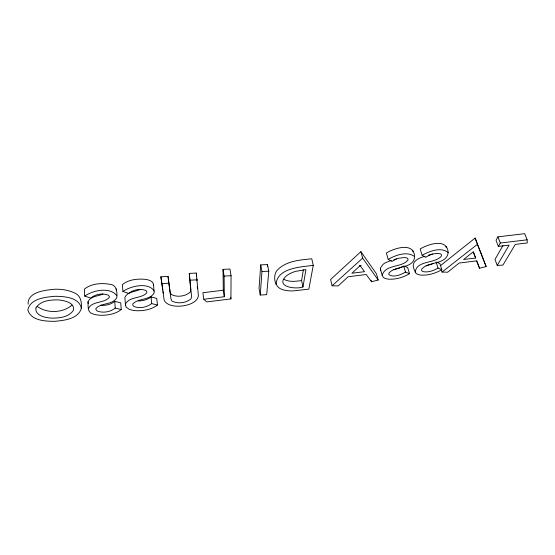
<?xml version="1.0" encoding="UTF-8"?>
<svg xmlns="http://www.w3.org/2000/svg" width="555" height="555" viewBox="0 0 555 555"><rect width="100%" height="100%" fill="white"/><g stroke="black" fill="none" stroke-linecap="round" stroke-linejoin="round"><path stroke-width="0.83" d="M203.81 299.277L206.793 301.927L230.929 298.909L231.06 275.738L229.95 269.036L223.027 269.383L223.283 290.216L224.31 296.724L203.81 299.277L202.88 292.728L223.283 290.216M153.471 285.513C153.957 281.156 148.608 279.734 145.237 279.318C137.397 278.679 128.684 279.442 122.364 284.618L122.932 291.493L128.718 293.435C133.36 289.578 140.457 288.218 146.034 290.605L146.888 291.923L146.707 292.998C141.012 298.895 129.537 296.342 125.444 304.05L126.117 307.123L129.1 309.225A17.163 8.2 -5.7 0 0 136.884 310.758C144.064 310.869 151.633 309.489 157.447 305.049L156.739 298.41L151.016 296.918C147.401 299.839 142.815 300.976 138.237 300.935M153.527 284.306L154.158 292.887C149.926 300.532 138.556 297.945 132.853 303.856L132.714 304.931L133.741 306.395C139.576 308.906 146.728 307.324 151.702 303.585L157.447 305.049M260.718 264.895L259.046 288.628L260.24 295.038L266.698 294.656L268.786 271.187L267.496 264.562L260.718 264.895L261.981 271.534L260.24 295.038M267.35 266.254L267.496 264.562M404.449 266.213L407.641 267.496L409.507 273.664C403.443 277.396 396.277 279.477 389.138 279.2A16.178 7.472 -16 0 1 383.484 277.521L382.166 275.335L380.418 269.099L380.626 267.69L383.096 264.298L385.267 262.813L391.31 260.455M382.166 275.335C385.288 264.097 401.397 268.037 407.946 260.142L407.967 258.79L406.801 257.915L404.713 257.527L399.087 258.158L393.738 259.691M302.981 286.928L305.937 269.605L295.461 271.402A18.155 8.797 -12.3 0 0 286.512 275.745C274.26 286.789 295.753 289.703 302.981 286.928L301.587 280.566L303.37 269.737M313.263 265.325L308.851 289.162L293.345 290.896A23.525 11.419 -12.2 0 1 281.649 289.28C274.545 286.873 272.713 276.293 276.827 270.646C285.582 260.94 299.631 260.024 311.757 258.776L313.263 265.325C301.247 267.017 277.084 267.732 276.119 284.278M81.349 308.372C78.095 319.049 64.165 320.443 54.681 321.331C45.288 321.262 30.997 320.811 27.819 309.94C30.247 298.333 45.67 297.119 55.389 296.266C64.491 296.46 79.261 297.279 81.349 308.372C81.939 302.218 80.621 295.073 74.058 292.735C68.161 290.015 61.619 289.1 55.167 289.224C46.072 290.022 27.361 291.639 28.111 304.216M100.524 305.25C105.526 305.77 110.799 304.626 114.739 301.372L120.719 302.85L121.261 309.551C115.489 314.109 107.85 315.365 100.67 315.289A17.462 8.228 -4.3 0 1 92.567 313.783C87.121 312.382 88.307 306.027 88.009 301.809C90.285 295.981 98.207 296.391 102.987 293.97M88.384 308.629C92.109 300.817 103.771 303.536 109.238 297.57L109.328 296.495L108.35 295.184C102.689 292.894 95.488 294.025 90.833 298.042L84.742 296.12L84.374 289.162C91.45 283.411 101.468 282.8 110.147 284.333C116.918 284.937 117.167 292.124 116.855 297.438C112.984 305.195 101.426 302.44 95.959 308.42L95.904 309.489L97.083 310.946C103.001 313.353 110.251 312.007 115.246 308.108L121.261 309.551M497.939 236.853L496.038 240.273L498.369 246.441L509.108 245.137L497.211 265.408L502.913 265.096L515.324 244.387L527.25 242.937L527.146 239.809L524.676 233.662L497.939 236.853L500.298 243.041L498.369 246.441M502.955 245.56L494.991 259.428L497.211 265.408M360.91 251.644L330.586 279.519L332.098 285.797L338.21 285.915L348.117 276.751L366.244 274.51L371.524 281.746L378.184 280.039L376.463 273.844L360.91 251.644L362.651 258.11L378.184 280.039M71.963 305.16C62.736 313.131 46.884 313.658 37.164 306.318M332.098 285.797L362.651 258.11M440.725 265.436L475.135 238.06L486.131 266.546L479.534 268.225L476.509 260.885L459.179 263.028L447.656 272.214L442.037 272.054L441.294 269.779M442.037 272.054L477.404 244.311L475.135 238.06M84.742 296.12C92.893 290.279 109.918 286.609 116.8 295.649M122.932 291.493C130.474 285.998 148.379 281.808 154.241 291.091M414.64 256.646C413.905 241.598 394.14 248.272 386.356 252.997L388.202 259.372C395.611 255.133 407.19 250.791 414.64 256.646C413.843 269.21 395.32 265.089 388.895 273.192L388.937 274.697C394.064 277.882 400.793 274.725 405.511 272.089L409.507 273.664M448.169 252.58C447.233 237.589 427.96 244.325 420.128 248.952L422.126 255.265C429.417 251.242 441.003 246.573 448.169 252.58C446.581 265.089 428.529 261.072 421.724 269.126L421.654 270.632L422.945 271.596C428.21 272.748 433.573 270.701 438.048 268.051L441.829 269.64C435.744 273.289 428.627 275.44 421.495 275.148A16.178 7.326 -17.1 0 1 416.104 273.455C414.314 270.236 411.616 265.352 414.439 261.904C417.18 258.727 421.287 257.277 425.206 256.188M402.34 266.587L399.045 268.322L393.641 269.668M433.372 263.299L431.36 264.34L425.976 265.685M396.499 258.97L391.948 261.426L388.202 259.372M140.144 289.467C135.226 291.868 127.463 291.569 124.882 297.3L125.472 305.77M428.453 255.175L432.512 253.906M359.48 265.769L361.159 265.561M475.656 258.019L463.585 259.504L473.144 251.921L475.656 258.019L473.464 251.901M301.587 280.566C295.69 281.336 289.155 282.335 283.737 279.2M500.298 243.041L527.146 239.809M161.644 283.626L168.838 283.237L170.975 298.985L172.029 301.094C177.683 304.112 186.251 303.03 191.031 298.777L191.586 296.439L189.269 273.407L196.317 273.053L198.371 295.6C197.434 306.991 167.915 310.46 164.113 299.839L160.881 276.785L168.033 276.425L170.191 292.332L171.245 294.462C176.851 297.536 185.432 296.467 190.157 292.18L190.705 289.821L189.269 273.407M223.027 269.383L224.109 276.099L231.06 275.738M190.178 280.185L197.261 279.81M261.981 271.534L268.786 271.187M436.806 262.238L439.824 263.535L441.829 269.64M422.126 255.265L425.629 257.326C429.931 254.558 435.293 252.671 440.413 253.836L441.489 254.717L441.364 256.077C434.933 264.069 416.035 260.066 415.251 272.456M476.78 260.732L479.534 268.225M477.404 244.311L486.131 266.546M436.05 261.918L438.048 268.051M380.418 269.099L380.785 270.306M403.651 265.894L405.511 272.089M371.101 280.192L371.524 281.746M412.677 250.326L412.941 251.602M230.665 297.293L230.929 298.909M160.881 276.785L161.748 282.523M161.998 284.16L162.872 289.897M163.114 291.535L163.364 293.172M446.06 246.323L446.22 247.599M168.033 276.425L168.838 283.237M151.016 296.918L151.702 303.585M88.009 301.809L88.183 303.543M114.739 301.372L115.246 308.108M196.317 273.053L196.553 276.411M196.734 278.929L196.858 280.608M197.275 286.484L197.4 288.163M116.266 288.794L116.328 290.598M224.109 276.099L224.31 296.724M35.929 307.969C34.805 315.788 45.371 317.64 51.171 318.105C58.962 318.209 68.674 317.418 73.385 310.314C75.175 302.579 64.345 300.519 58.733 299.929C50.776 299.735 40.494 300.428 35.929 307.969M360.146 265.672L351.905 273.233L364.531 271.686L360.146 265.672"/></g></svg>
